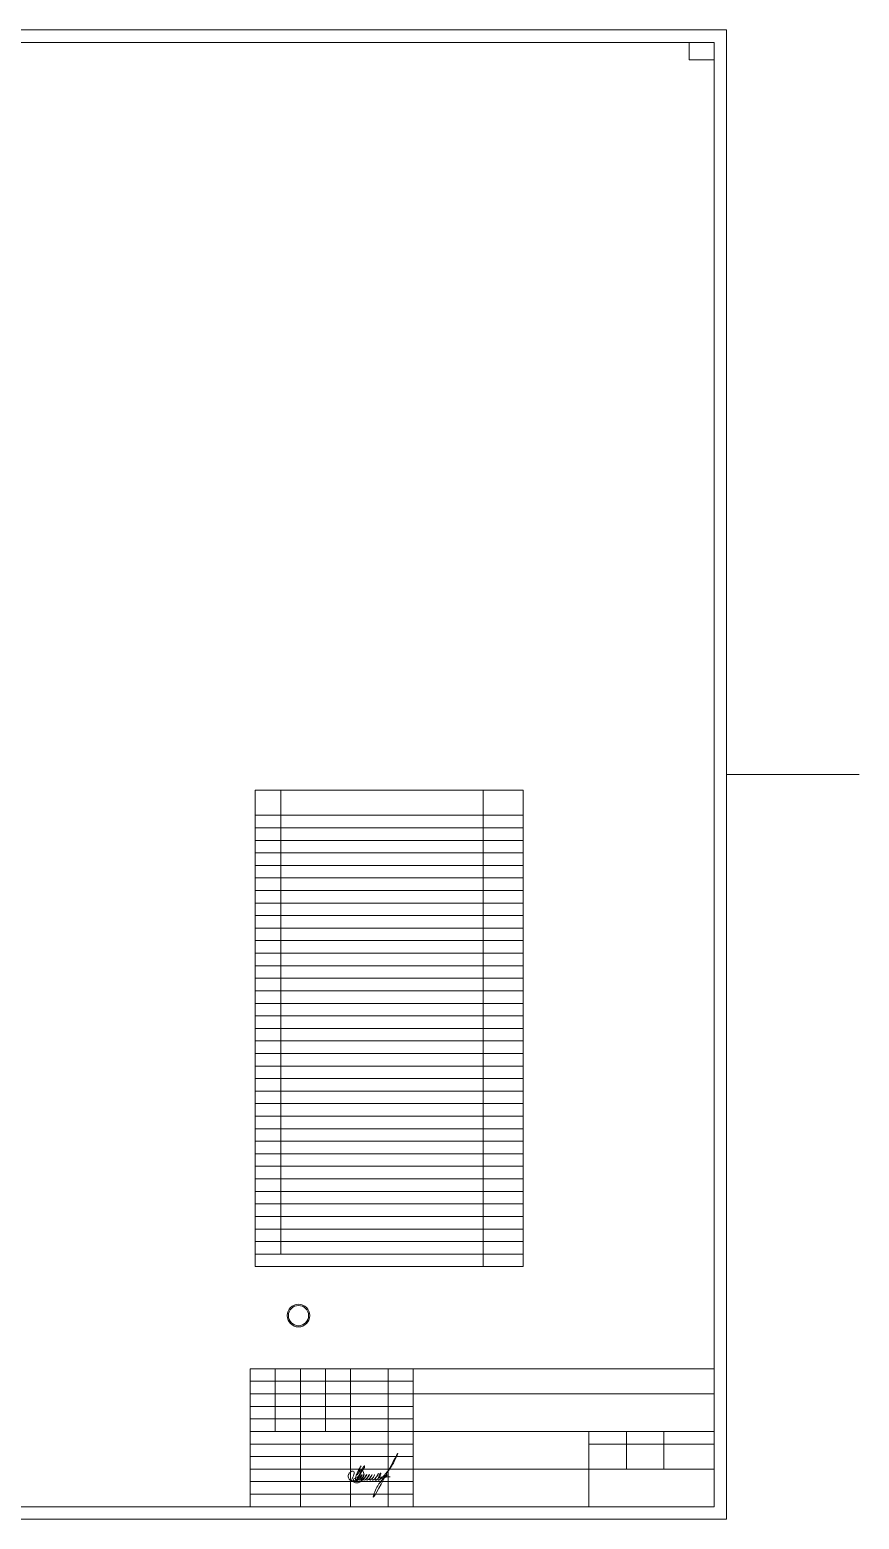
# Model space of a CAD drawing. Header units: metres. Extents: x -5.3 to 89.4, y -5.3 to 64.7.
# Drawn here: x 56.3 to 89.4, y 0 to 59.4 of the extents above; entities that cross this region are included whole.
import ezdxf

# ---------------------------------------------------------------- set-up
doc = ezdxf.new("R2010")
doc.units = ezdxf.units.M
doc.header["$MEASUREMENT"] = 0
doc.layers.add('Level 50', color=7, linetype='Continuous', lineweight=0)
doc.layers.add('Level 63', color=7, linetype='Continuous', lineweight=0)

msp = doc.modelspace()

# ---------------------------------------------------------------- linework, layer by layer
at = {"color": 7, "linetype": 'Continuous', "lineweight": 0}
for p, q in [((89.403, 29.733), (84.115, 29.733)), ((65.316, 27.607), (76.002, 27.607)), ((65.316, 27.107), (76.002, 27.107)), ((65.316, 26.607), (76.002, 26.607)), ((65.316, 26.107), (76.002, 26.107)), ((65.316, 25.607), (76.002, 25.607)), ((65.316, 25.107), (76.002, 25.107)), ((65.316, 24.607), (76.002, 24.607)), ((65.316, 24.107), (76.002, 24.107)), ((65.316, 23.607), (76.002, 23.607)), ((65.316, 23.107), (76.002, 23.107)), ((65.316, 22.607), (76.002, 22.607)), ((65.316, 22.107), (76.002, 22.107)), ((65.316, 21.607), (76.002, 21.607)), ((65.316, 21.107), (76.002, 21.107)), ((65.316, 20.607), (76.002, 20.607)), ((65.316, 20.107), (76.002, 20.107)), ((65.316, 19.607), (76.002, 19.607)), ((65.316, 19.107), (76.002, 19.107)), ((65.316, 18.607), (76.002, 18.607)), ((65.316, 18.107), (76.002, 18.107)), ((65.316, 17.607), (76.002, 17.607)), ((65.316, 17.107), (76.002, 17.107)), ((65.316, 16.607), (76.002, 16.607)), ((65.316, 16.107), (76.002, 16.107)), ((65.316, 15.607), (76.002, 15.607)), ((65.316, 15.107), (76.002, 15.107)), ((65.316, 14.607), (76.002, 14.607)), ((65.316, 14.107), (76.002, 14.107)), ((65.316, 13.607), (76.002, 13.607)), ((65.316, 13.107), (76.002, 13.107)), ((65.316, 13.107), (76.002, 13.107)), ((65.316, 12.607), (76.002, 12.607)), ((65.316, 12.107), (76.002, 12.107)), ((65.316, 11.607), (76.002, 11.607)), ((65.316, 11.107), (76.002, 11.107)), ((65.316, 11.107), (76.002, 11.107))]:
    msp.add_line(p, q, dxfattribs=at)
at = {"color": 7, "linetype": 'Continuous', "lineweight": 13}
for p, q in [((65.316, 29.107), (76.002, 29.107)), ((65.316, 29.107), (65.316, 10.107)), ((66.329, 29.107), (66.329, 28.107)), ((74.403, 29.107), (74.403, 28.107)), ((76.002, 29.107), (76.002, 10.107)), ((65.316, 28.107), (76.002, 28.107)), ((66.329, 28.107), (66.329, 10.607)), ((74.403, 28.107), (74.403, 10.107)), ((65.316, 10.607), (76.002, 10.607)), ((65.316, 10.107), (76.002, 10.107))]:
    msp.add_line(p, q, dxfattribs=at)
at = {"color": 7, "linetype": 'Continuous', "lineweight": 0, "flags": 128}
msp.add_lwpolyline([(84.115, 59.433), (84.115, 0.033), (0.015, 0.033), (0.015, 59.433), (84.115, 59.433)], close=True, dxfattribs=at)
at = {"color": 7, "linetype": 'Continuous', "lineweight": 13}
for radius in [0.452, 0.402]:
    msp.add_circle((67.041, 8.154), radius, dxfattribs=at)
at = {"color": 5, "linetype": 'Continuous', "lineweight": 0}
msp.add_open_spline([(69.126, 1.533), (69.164, 1.61), (69.216, 1.717), (69.252, 1.845), (69.263, 1.914), (69.223, 1.954), (69.158, 1.947), (69.093, 1.905), (69.045, 1.847), (69.021, 1.783), (69.025, 1.723), (69.041, 1.655), (69.079, 1.598), (69.138, 1.566), (69.204, 1.552), (69.269, 1.576), (69.326, 1.599), (69.396, 1.652), (69.44, 1.763), (69.504, 1.884), (69.555, 2.004), (69.613, 2.086), (69.635, 2.147), (69.677, 2.165), (69.68, 2.124), (69.668, 2.088), (69.554, 1.954), (69.473, 1.756), (69.411, 1.598), (69.34, 1.532), (69.324, 1.569), (69.315, 1.607), (69.304, 1.683), (69.36, 1.828), (69.405, 1.945), (69.628, 2.314), (69.361, 1.876), (69.6, 2.133), (69.279, 1.657), (69.459, 1.928), (69.536, 1.983), (69.617, 1.967), (69.638, 1.887), (69.647, 1.761), (69.614, 1.597), (69.495, 1.52), (69.41, 1.48), (69.328, 1.48), (69.257, 1.497), (69.232, 1.543), (69.227, 1.585), (69.239, 1.657), (69.365, 1.648), (69.582, 1.962), (69.275, 1.511), (69.473, 1.65), (69.552, 1.691), (69.611, 1.901), (69.354, 1.478), (69.6, 1.675), (69.716, 1.93), (69.435, 1.46), (69.696, 1.671), (69.818, 1.918), (69.527, 1.49), (69.804, 1.667), (69.926, 1.921), (69.654, 1.468), (69.915, 1.682), (70.025, 1.907), (69.749, 1.423), (70.041, 1.705), (70.106, 1.871), (69.822, 1.383), (70.197, 1.73), (70.251, 1.936), (69.934, 1.374), (70.326, 1.732), (70.322, 1.959), (70.082, 1.37), (70.678, 2.016), (70.794, 2.191), (71.339, 3.37), (69.659, 0.072), (70.192, 1.406), (70.343, 1.557), (70.62, 1.892), (70.5, 1.624), (70.039, 1.708), (70.443, 1.718), (70.694, 1.724)], degree=3, knots=[0, 0, 0, 0, 0.25628, 0.353581, 0.406785, 0.450947, 0.500228, 0.589539, 0.678243, 0.721139, 0.789755, 0.855622, 0.929913, 0.986796, 1.054482, 1.124935, 1.189175, 1.239866, 1.382593, 1.533904, 1.656708, 1.769166, 1.833241, 1.851218, 1.87708, 1.919627, 1.974991, 2.390092, 2.511628, 2.564183, 2.58853, 2.610373, 2.686214, 2.814194, 3.041608, 3.238132, 3.458023, 3.542151, 3.799695, 3.964581, 4.050226, 4.108456, 4.174286, 4.271529, 4.50532, 4.614114, 4.684066, 4.783342, 4.858047, 4.883077, 4.934253, 4.987448, 5.068031, 5.273314, 5.528209, 5.596865, 5.81499, 5.861814, 6.112149, 6.279116, 6.419755, 6.680665, 6.886777, 7.00733, 7.257369, 7.454423, 7.584298, 7.83004, 8.047956, 8.143902, 8.3832, 8.65874, 8.67189, 8.887943, 9.221296, 9.231594, 9.502183, 9.820257, 9.849202, 10.120034, 10.495152, 11.096402, 11.416738, 13.371737, 13.840926, 14.20828, 14.424856, 14.536091, 14.808089, 15.25283, 15.25283, 15.25283, 15.25283], dxfattribs=at)
at = {"layer": 'Level 50', "color": 7, "linetype": 'Continuous', "lineweight": 13}
for p, q in [((83.615, 58.933), (2.015, 58.933)), ((82.615, 58.933), (82.615, 58.233)), ((83.615, 58.933), (83.615, 0.533)), ((82.615, 58.233), (83.615, 58.233)), ((83.615, 0.533), (0.815, 0.533))]:
    msp.add_line(p, q, dxfattribs=at)
at = {"layer": 'Level 63', "color": 7, "linetype": 'Continuous', "lineweight": 13}
for p, q in [((65.115, 6.033), (83.615, 6.033)), ((65.115, 6.033), (65.115, 0.533)), ((66.115, 6.033), (66.115, 3.533)), ((67.115, 6.033), (67.115, 0.533)), ((68.115, 6.033), (68.115, 3.533)), ((69.115, 6.033), (69.115, 0.533)), ((70.615, 6.033), (70.615, 0.533)), ((71.615, 6.033), (71.615, 0.533)), ((71.615, 5.033), (83.615, 5.033)), ((65.115, 4.033), (71.615, 4.033)), ((65.115, 3.533), (71.615, 3.533)), ((71.615, 3.533), (83.615, 3.533)), ((78.615, 3.033), (83.615, 3.033)), ((71.615, 2.033), (83.615, 2.033))]:
    msp.add_line(p, q, dxfattribs=at)
at = {"layer": 'Level 63', "color": 7, "linetype": 'Continuous', "lineweight": 0}
for p, q in [((65.115, 5.533), (71.615, 5.533)), ((65.115, 5.033), (71.615, 5.033)), ((65.115, 4.533), (71.615, 4.533)), ((65.115, 3.033), (71.615, 3.033)), ((65.115, 2.533), (71.615, 2.533)), ((65.115, 2.033), (71.615, 2.033)), ((65.115, 1.533), (71.615, 1.533)), ((65.115, 1.033), (71.615, 1.033))]:
    msp.add_line(p, q, dxfattribs=at)
at = {"layer": 'Level 63', "color": 7, "linetype": 'Continuous', "lineweight": 13, "flags": 128}
for points in [[(78.615, 3.533), (78.615, 0.533)], [(80.115, 3.533), (80.115, 2.033)], [(81.615, 3.533), (81.615, 2.033)]]:
    msp.add_lwpolyline(points, dxfattribs=at)

doc.saveas('drawing.dxf')
